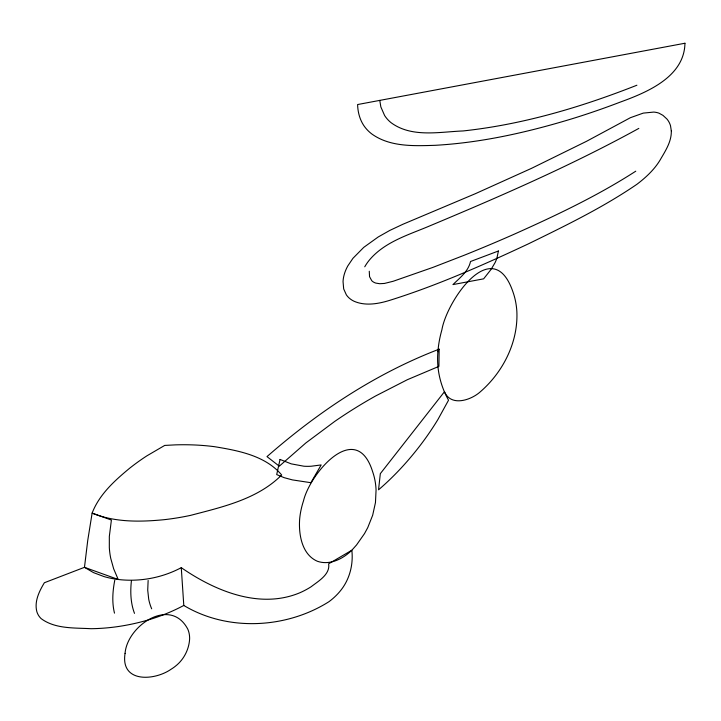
<?xml version="1.0" encoding="UTF-8"?>
<svg xmlns="http://www.w3.org/2000/svg" width="721" height="721" viewBox="0 0 721 721"><rect width="100%" height="100%" fill="white"/><g stroke="black" fill="none" stroke-linecap="round" stroke-linejoin="round"><path stroke-width="1.08" d="M369.269 271.231L369.549 276.666L371.748 280.694A16.042 10.86 -27.9 0 0 375.884 283.11L379.733 283.714L384.455 283.443L393.206 281.262L432.834 267.419L463.963 255.351A1094.829 741.062 -27.9 0 0 514.235 234.19C555.882 215.525 597.358 195.977 635.769 171.183M148.138 580.459L147.724 590.175L148.697 599.115A97.822 66.215 -27.9 0 0 151.689 608.821M131.393 580.955C130.213 591.797 130.582 603.071 134.494 613.364M114.792 580.108C112.674 590.959 111.809 602.323 114.486 613.147M638.824 128.401C570.212 166.136 498.229 197.248 426.057 227.439C406.428 235.479 384.906 242.445 370.405 258.866A44.486 30.111 -27.9 0 0 364.745 266.797M183.792 605.451C162.928 616.635 139.919 623.485 116.523 626.783A180.241 122.002 -27.9 0 1 91.017 628.703C74.389 627.757 55.129 629.082 41.115 618.6A34.473 23.333 -27.9 0 1 36.852 611.687C34.166 601.494 39.231 591.274 44.369 582.739L84.474 567.319L118.199 579.468L113.657 568.806L110.728 558.306A152.293 103.085 -27.9 0 1 109.322 547.627L109.331 536.424L111.394 520.057L92.126 513.109C99.273 494.471 114.675 480.592 129.717 468.172A157.593 106.672 -27.9 0 1 146.823 455.879L164.712 445.425L175.311 444.875A246.636 166.939 -27.9 0 1 214.588 446.696C238.336 450.607 265.355 455.6 281.668 474.977C257.568 499.22 222.51 506.971 190.623 515.353A214.461 145.164 -27.9 0 1 163.937 519.706C139.991 522.022 114.747 522.455 92.126 513.109L87.737 540.453L84.474 567.319L93.469 572.6L103.986 576.566A108.565 73.488 -27.9 0 0 121.939 579.864C142.343 581.514 163.207 577.305 181.277 567.661C214.858 590.869 259.668 609.633 299.918 592.743A55.12 37.312 -27.9 0 0 311.084 586.777C318.24 581.234 330.443 574.331 328.632 563.813L351.839 550.231L356.553 544.95L364.511 533.603L367.746 527.628L372.667 515.254L375.461 502.6L376.065 489.983A128.194 86.772 -27.9 0 0 372.685 471.84C356.174 418.649 310.003 473.391 303.505 500.843A122.669 83.032 -27.9 0 0 299.639 519.246C298.575 534.396 301.82 554.548 317.411 561.28C329.83 565.579 343.043 558.865 351.839 550.231C353.443 564.399 349.721 579.215 340.727 590.409A47.928 32.436 -27.9 0 1 328.956 601.693C286.318 628.703 227.557 631.74 183.792 605.451L181.277 567.661M636.904 85.222C581.063 107.222 522.878 124.535 463.035 130.952C439.296 131.889 411.502 137.945 390.89 122.552A62.691 42.44 -27.9 0 1 384.608 115.522L380.85 106.924L379.769 100.39M684.95 43.242C684.346 77.03 646.863 92.423 619.988 102.202A548.113 371.009 -27.9 0 1 573.267 118.388C528.34 132.141 482.097 142.668 435.078 145.318C413.827 145.966 390.061 147.039 371.883 134.025A72.596 49.136 -27.9 0 1 363.384 124.904C359.545 118.839 357.796 111.674 357.607 104.545L684.95 43.242M439.143 349.18L438.918 366.367L407.32 379.724L375.722 395.919A349.694 236.695 -27.9 0 0 334.787 421.379L305.884 442.919L279.297 466.181L266.995 456.618C318.069 411.898 375.524 373.532 439.143 349.18M671.314 130.889C671.602 140.91 666.159 149.734 661.265 158.034A61.898 41.899 -27.9 0 1 655.209 167.047C649.954 173.599 643.628 179.196 636.958 184.261C602.837 207.621 565.417 225.727 528.349 243.878C483.061 265.067 437.214 285.507 389.421 300.441C378.047 303.92 365.132 306.2 353.858 301.162A36.681 24.829 -27.9 0 1 346.386 294.916L343.683 288.932L343.043 281.56A49.325 33.391 -27.9 0 1 347.837 265.878L352.93 258.334L363.763 247.357L378.237 236.957L389.791 230.432L402.796 224.312L475.4 193.679L531.521 168.344L586.543 141.298L630.451 117.676L643.285 113.107L653.767 112.079A24.09 16.304 -27.9 0 1 658.931 113.152L662.96 115.36L666.943 119.037A39.979 27.056 -27.9 0 1 670.512 125.733L671.314 130.889M437.908 351.713C436.385 368.521 440.27 385.501 448.543 400.191L437.899 419.532A280.775 190.056 -27.9 0 1 421.253 444.028C408.627 460.692 394.423 476.202 378.543 489.82L380.327 473.652L444.469 391.719C450.976 407.023 471.173 400.191 480.537 391.602C503.231 371.874 518.291 341.925 516.858 311.508A146.633 99.255 -27.9 0 0 513.028 292.113C492.957 232.964 446.822 300.729 441.901 329.776A170.742 115.576 -27.9 0 0 437.908 351.713M125.066 653.388C120.272 683.066 154.348 680.957 171.129 669.214A28.858 19.53 -27.9 0 0 175.591 666.06C183.855 659.562 189.028 649.405 189.623 638.941A46.568 31.517 -27.9 0 0 187.839 629.262C170.634 596.213 127.193 625.549 125.066 653.388M498.4 251.007L496.994 257.785A44.693 30.255 -27.9 0 1 495.048 262.678L491.091 269.393L483.638 278.838L452.95 284.588C459.773 277.9 468.443 271.339 470.525 261.507L498.4 251.007M280.045 459.448L276.702 474.589L284.191 477.681L292.393 479.898L310.868 482.7L321.178 464.937L311.229 466.226A55.066 37.276 -27.9 0 1 303.901 466.217L291.239 463.864L280.045 459.448"/></g></svg>
